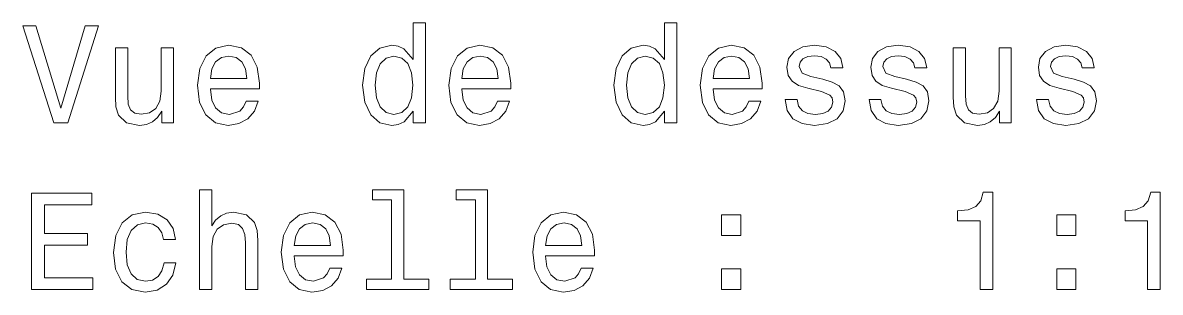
# Model space of a CAD drawing. Extents: x 303 to 980, y 15 to 674.
# Drawn here: x 594.64 to 635.85, y 14.72 to 24.49 of the extents above; entities that cross this region are included whole.
import ezdxf

# ---------------------------------------------------------------- set-up
doc = ezdxf.new("R2010")
doc.units = 0

msp = doc.modelspace()

# ---------------------------------------------------------------- linework, layer by layer
at = {"color": 7, "lineweight": 13}
for points in [[(596.896, 24.371), (596.018, 21.391), (595.115, 24.371), (594.636, 24.371), (595.766, 20.866), (596.27, 20.866), (597.375, 24.371)], [(608.782, 21.285), (608.782, 20.866), (609.226, 20.866), (609.226, 24.487), (608.787, 24.487), (608.787, 23.161), (608.45, 23.544), (608.243, 23.635), (608.006, 23.67), (607.577, 23.569), (607.244, 23.287), (607.027, 22.833), (606.952, 22.223), (607.027, 21.613), (607.244, 21.154), (607.577, 20.866), (608.006, 20.77), (608.243, 20.806), (608.455, 20.896)], [(617.891, 21.285), (617.891, 20.866), (618.334, 20.866), (618.334, 24.487), (617.896, 24.487), (617.896, 23.161), (617.558, 23.544), (617.351, 23.635), (617.114, 23.67), (616.685, 23.569), (616.352, 23.287), (616.135, 22.833), (616.06, 22.223), (616.135, 21.613), (616.352, 21.154), (616.685, 20.866), (617.114, 20.77), (617.351, 20.806), (617.563, 20.896)], [(600.098, 23.574), (599.654, 23.574), (599.654, 22.011), (599.604, 21.648), (599.458, 21.386), (599.231, 21.224), (598.933, 21.174), (598.696, 21.214), (598.545, 21.335), (598.459, 21.542), (598.439, 21.835), (598.439, 23.574), (597.995, 23.574), (597.995, 21.794), (598.01, 21.436), (598.106, 21.139), (598.398, 20.866), (598.867, 20.77), (599.12, 20.806), (599.336, 20.896), (599.523, 21.053), (599.674, 21.28), (599.674, 20.866), (600.098, 20.866)], [(601.434, 22.092), (603.21, 22.092), (603.215, 22.298), (603.134, 22.878), (602.912, 23.312), (602.559, 23.574), (602.09, 23.67), (601.631, 23.569), (601.278, 23.287), (601.051, 22.828), (600.97, 22.223), (601.046, 21.603), (601.273, 21.149), (601.621, 20.866), (602.075, 20.77), (602.468, 20.836), (602.791, 21.007), (603.028, 21.28), (603.164, 21.643), (602.726, 21.643), (602.635, 21.441), (602.504, 21.29), (602.13, 21.169), (601.843, 21.224), (601.626, 21.401), (601.485, 21.688), (601.434, 22.077)], [(610.542, 22.092), (612.318, 22.092), (612.323, 22.298), (612.242, 22.878), (612.02, 23.312), (611.667, 23.574), (611.198, 23.67), (610.739, 23.569), (610.386, 23.287), (610.159, 22.828), (610.079, 22.223), (610.154, 21.603), (610.381, 21.149), (610.729, 20.866), (611.183, 20.77), (611.576, 20.836), (611.899, 21.007), (612.136, 21.28), (612.272, 21.643), (611.834, 21.643), (611.743, 21.441), (611.612, 21.29), (611.238, 21.169), (610.951, 21.224), (610.734, 21.401), (610.593, 21.688), (610.542, 22.077)], [(619.651, 22.092), (621.426, 22.092), (621.431, 22.298), (621.35, 22.878), (621.128, 23.312), (620.775, 23.574), (620.306, 23.67), (619.847, 23.569), (619.494, 23.287), (619.267, 22.828), (619.187, 22.223), (619.262, 21.603), (619.489, 21.149), (619.837, 20.866), (620.291, 20.77), (620.684, 20.836), (621.007, 21.007), (621.244, 21.28), (621.38, 21.643), (620.942, 21.643), (620.851, 21.441), (620.72, 21.29), (620.347, 21.169), (620.059, 21.224), (619.842, 21.401), (619.701, 21.688), (619.651, 22.077)], [(623.625, 22.445), (623.196, 22.546), (622.878, 22.662), (622.772, 22.899), (622.803, 23.065), (622.909, 23.186), (623.08, 23.262), (623.327, 23.292), (623.564, 23.262), (623.751, 23.171), (623.872, 23.035), (623.922, 22.853), (624.356, 22.853), (624.356, 22.863), (624.28, 23.191), (624.073, 23.448), (623.751, 23.61), (623.327, 23.67), (622.898, 23.61), (622.586, 23.443), (622.389, 23.196), (622.329, 22.884), (622.374, 22.581), (622.515, 22.369), (622.747, 22.218), (623.085, 22.112), (623.579, 21.991), (623.882, 21.865), (623.963, 21.764), (623.993, 21.613), (623.947, 21.426), (623.826, 21.285), (623.63, 21.194), (623.367, 21.164), (623.09, 21.194), (622.888, 21.3), (622.752, 21.471), (622.697, 21.708), (622.268, 21.708), (622.339, 21.305), (622.545, 21.012), (622.873, 20.836), (623.327, 20.77), (623.801, 20.836), (624.149, 21.012), (624.361, 21.295), (624.437, 21.663), (624.381, 21.981), (624.225, 22.198), (623.968, 22.339)], [(626.661, 22.445), (626.232, 22.546), (625.914, 22.662), (625.808, 22.899), (625.839, 23.065), (625.945, 23.186), (626.116, 23.262), (626.363, 23.292), (626.6, 23.262), (626.787, 23.171), (626.908, 23.035), (626.958, 22.853), (627.392, 22.853), (627.392, 22.863), (627.316, 23.191), (627.109, 23.448), (626.787, 23.61), (626.363, 23.67), (625.934, 23.61), (625.622, 23.443), (625.425, 23.196), (625.365, 22.884), (625.41, 22.581), (625.551, 22.369), (625.783, 22.218), (626.121, 22.112), (626.615, 21.991), (626.918, 21.865), (626.999, 21.764), (627.029, 21.613), (626.983, 21.426), (626.862, 21.285), (626.666, 21.194), (626.403, 21.164), (626.126, 21.194), (625.924, 21.3), (625.788, 21.471), (625.733, 21.708), (625.304, 21.708), (625.375, 21.305), (625.581, 21.012), (625.909, 20.836), (626.363, 20.77), (626.837, 20.836), (627.185, 21.012), (627.397, 21.295), (627.473, 21.663), (627.417, 21.981), (627.261, 22.198), (627.004, 22.339)], [(630.458, 23.574), (630.014, 23.574), (630.014, 22.011), (629.964, 21.648), (629.818, 21.386), (629.591, 21.224), (629.293, 21.174), (629.056, 21.214), (628.905, 21.335), (628.819, 21.542), (628.799, 21.835), (628.799, 23.574), (628.355, 23.574), (628.355, 21.794), (628.37, 21.436), (628.466, 21.139), (628.759, 20.866), (629.228, 20.77), (629.48, 20.806), (629.697, 20.896), (629.883, 21.053), (630.035, 21.28), (630.035, 20.866), (630.458, 20.866)], [(632.733, 22.445), (632.304, 22.546), (631.986, 22.662), (631.88, 22.899), (631.911, 23.065), (632.017, 23.186), (632.188, 23.262), (632.435, 23.292), (632.672, 23.262), (632.859, 23.171), (632.98, 23.035), (633.03, 22.853), (633.464, 22.853), (633.464, 22.863), (633.388, 23.191), (633.182, 23.448), (632.859, 23.61), (632.435, 23.67), (632.006, 23.61), (631.694, 23.443), (631.497, 23.196), (631.437, 22.884), (631.482, 22.581), (631.623, 22.369), (631.855, 22.218), (632.193, 22.112), (632.687, 21.991), (632.99, 21.865), (633.071, 21.764), (633.101, 21.613), (633.055, 21.426), (632.934, 21.285), (632.738, 21.194), (632.476, 21.164), (632.198, 21.194), (631.996, 21.3), (631.86, 21.471), (631.805, 21.708), (631.376, 21.708), (631.447, 21.305), (631.653, 21.012), (631.981, 20.836), (632.435, 20.77), (632.909, 20.836), (633.257, 21.012), (633.469, 21.295), (633.545, 21.663), (633.489, 21.981), (633.333, 22.198), (633.076, 22.339)], [(601.434, 22.465), (601.49, 22.813), (601.626, 23.07), (601.833, 23.226), (602.105, 23.282), (602.372, 23.226), (602.579, 23.07), (602.705, 22.813), (602.751, 22.465)], [(608.081, 23.272), (608.374, 23.201), (608.596, 23.005), (608.727, 22.677), (608.777, 22.223), (608.727, 21.764), (608.596, 21.436), (608.374, 21.234), (608.081, 21.169), (607.804, 21.234), (607.592, 21.436), (607.451, 21.769), (607.406, 22.223), (607.451, 22.672), (607.592, 22.999), (607.804, 23.201)], [(610.542, 22.465), (610.598, 22.813), (610.734, 23.07), (610.941, 23.226), (611.213, 23.282), (611.481, 23.226), (611.687, 23.07), (611.813, 22.813), (611.859, 22.465)], [(617.189, 23.272), (617.482, 23.201), (617.704, 23.005), (617.835, 22.677), (617.885, 22.223), (617.835, 21.764), (617.704, 21.436), (617.482, 21.234), (617.189, 21.169), (616.912, 21.234), (616.7, 21.436), (616.559, 21.769), (616.514, 22.223), (616.559, 22.672), (616.7, 22.999), (616.912, 23.201)], [(619.651, 22.465), (619.706, 22.813), (619.842, 23.07), (620.049, 23.226), (620.321, 23.282), (620.589, 23.226), (620.795, 23.07), (620.921, 22.813), (620.967, 22.465)], [(594.959, 14.819), (597.178, 14.819), (597.178, 15.243), (595.423, 15.243), (595.423, 16.428), (596.986, 16.428), (596.986, 16.847), (595.423, 16.847), (595.423, 17.896), (597.138, 17.896), (597.138, 18.319), (594.959, 18.319)], [(601.046, 14.819), (601.49, 14.819), (601.49, 16.383), (601.535, 16.741), (601.682, 17.003), (601.909, 17.164), (602.211, 17.225), (602.453, 17.175), (602.604, 17.038), (602.68, 16.811), (602.705, 16.509), (602.705, 14.819), (603.149, 14.819), (603.149, 16.6), (603.129, 16.958), (603.038, 17.255), (602.741, 17.528), (602.277, 17.623), (602.024, 17.588), (601.808, 17.492), (601.626, 17.341), (601.49, 17.134), (601.49, 18.44), (601.046, 18.44)], [(608.001, 18.067), (608.001, 15.193), (607.088, 15.193), (607.088, 14.819), (609.352, 14.819), (609.352, 15.193), (608.445, 15.193), (608.445, 18.44), (607.305, 18.44), (607.305, 18.067)], [(611.037, 18.067), (611.037, 15.193), (610.124, 15.193), (610.124, 14.819), (612.388, 14.819), (612.388, 15.193), (611.481, 15.193), (611.481, 18.44), (610.341, 18.44), (610.341, 18.067)], [(629.323, 14.819), (629.782, 14.819), (629.782, 18.345), (629.439, 18.345), (629.349, 18.037), (629.167, 17.83), (628.89, 17.709), (628.506, 17.669), (628.506, 17.311), (629.323, 17.311)], [(635.396, 14.819), (635.854, 14.819), (635.854, 18.345), (635.512, 18.345), (635.421, 18.037), (635.239, 17.83), (634.962, 17.709), (634.579, 17.669), (634.579, 17.311), (635.396, 17.311)], [(599.735, 16.63), (600.174, 16.63), (600.083, 17.033), (599.866, 17.351), (599.528, 17.548), (599.089, 17.623), (598.605, 17.523), (598.237, 17.24), (598.005, 16.781), (597.924, 16.166), (598, 15.556), (598.227, 15.102), (598.585, 14.819), (599.074, 14.724), (599.508, 14.799), (599.846, 15.011), (600.078, 15.344), (600.179, 15.788), (599.755, 15.788), (599.679, 15.505), (599.538, 15.293), (599.336, 15.162), (599.089, 15.122), (598.782, 15.188), (598.56, 15.389), (598.424, 15.717), (598.378, 16.181), (598.424, 16.635), (598.565, 16.963), (598.792, 17.164), (599.089, 17.235), (599.352, 17.19), (599.548, 17.074), (599.679, 16.882)], [(604.47, 16.045), (606.246, 16.045), (606.251, 16.252), (606.17, 16.832), (605.948, 17.265), (605.595, 17.528), (605.126, 17.623), (604.667, 17.523), (604.314, 17.24), (604.087, 16.781), (604.006, 16.176), (604.082, 15.556), (604.309, 15.102), (604.657, 14.819), (605.111, 14.724), (605.504, 14.789), (605.827, 14.961), (606.064, 15.233), (606.2, 15.596), (605.762, 15.596), (605.671, 15.394), (605.54, 15.243), (605.166, 15.122), (604.879, 15.177), (604.662, 15.354), (604.521, 15.641), (604.47, 16.03)], [(613.579, 16.045), (615.354, 16.045), (615.359, 16.252), (615.278, 16.832), (615.056, 17.265), (614.703, 17.528), (614.234, 17.623), (613.775, 17.523), (613.422, 17.24), (613.195, 16.781), (613.115, 16.176), (613.19, 15.556), (613.417, 15.102), (613.765, 14.819), (614.219, 14.724), (614.612, 14.789), (614.935, 14.961), (615.172, 15.233), (615.308, 15.596), (614.87, 15.596), (614.779, 15.394), (614.648, 15.243), (614.274, 15.122), (613.987, 15.177), (613.77, 15.354), (613.629, 15.641), (613.579, 16.03)], [(619.958, 16.776), (620.654, 16.776), (620.654, 17.528), (619.958, 17.528)], [(632.102, 16.776), (632.798, 16.776), (632.798, 17.528), (632.102, 17.528)], [(604.47, 16.418), (604.526, 16.766), (604.662, 17.023), (604.869, 17.18), (605.141, 17.235), (605.409, 17.18), (605.615, 17.023), (605.741, 16.766), (605.787, 16.418)], [(613.579, 16.418), (613.634, 16.766), (613.77, 17.023), (613.977, 17.18), (614.249, 17.235), (614.517, 17.18), (614.723, 17.023), (614.849, 16.766), (614.895, 16.418)], [(619.958, 14.819), (620.654, 14.819), (620.654, 15.571), (619.958, 15.571)], [(632.102, 14.819), (632.798, 14.819), (632.798, 15.571), (632.102, 15.571)]]:
    msp.add_lwpolyline(points, close=True, dxfattribs=at)

doc.saveas('drawing.dxf')
